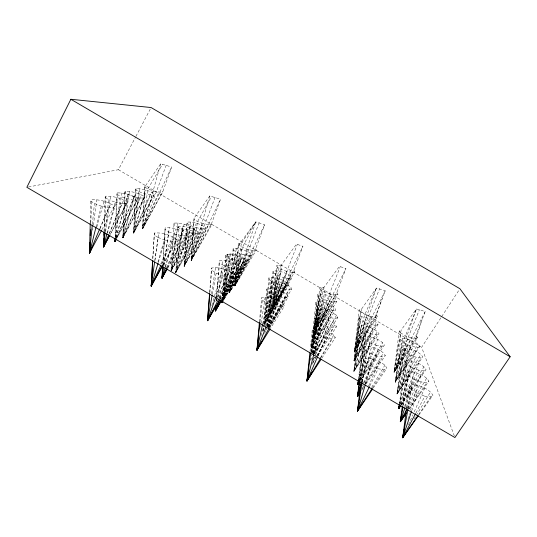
<?xml version="1.0" encoding="UTF-8"?>
<svg xmlns="http://www.w3.org/2000/svg" width="537" height="537" viewBox="0 0 537 537"><rect width="100%" height="100%" fill="white"/><g stroke="black" fill="none" stroke-linecap="round" stroke-linejoin="round"><path stroke-width="0.4" stroke-dasharray="2.69 2.01" d="M205.443 227.305L184.131 266.198L187.124 222.063C193.555 221.66 200.053 223.895 205.443 227.305L205.564 228.728L184.131 266.198L187.124 222.063M399.26 330.92L400.871 333.088L394.064 372.094L415.913 338.625L415.974 335.504L425.163 311.648L419.471 309.587L416.417 309.037L401.152 330.06L394.064 372.094L417.712 337.706L415.974 335.504L394.064 372.094L399.26 330.92L401.152 330.06M167.759 267.95L186.178 235.407L186.211 233.723C180.11 229.628 172.545 227.191 165.168 227.755L162.818 264.875L176.653 239.294C170.256 234.85 162.181 232.34 154.381 233.024L152.716 258.78M90.263 222.593L90.82 201.1L91.78 199.643C99.667 199.529 107.903 201.509 114.394 206.094L113.656 207.604C105.702 207.812 97.318 205.805 90.82 201.1M104.044 230.997L105.118 197.488L105.896 196.139C113.347 196.086 121.053 198.052 127.249 202.261L110.199 234.447L127.249 202.261M117.442 192.877L116.797 194.132L115.193 237.307L117.442 192.877C124.55 192.87 131.84 194.824 137.794 198.744L116.603 238.556L137.794 198.744M124.691 192.421L122.839 237.891L144.742 196.864C139.009 193.159 132.055 191.246 125.242 191.226L124.691 192.421C130.444 196.2 137.492 198.146 144.359 198.099M90.773 223.063L91.78 199.643M135.599 189.668L133.619 233.105L154.589 193.944C149.091 190.494 142.52 188.615 136.036 188.554L135.599 189.668C141.11 193.186 147.762 195.092 154.3 195.092M104.232 231.93L105.896 196.139M144.661 187.03L142.587 228.836L162.59 192.253L171.659 167.047L160.684 163.778L144.661 187.03C149.977 190.333 156.321 192.212 162.59 192.253M125.242 191.226L122.839 237.891L144.742 196.864M136.036 188.554L133.619 233.105L154.589 193.944M145.01 185.977L142.587 228.836L162.805 191.165M152.85 258.713L154.381 233.024M162.852 264.875L165.168 227.755M171.068 269.594L174.069 223.09C181.11 222.627 188.272 224.996 194.146 228.809L194.179 230.38L171.37 270.541L190.326 230.561L194.179 230.38M178.828 226.366L178.734 227.856C184.372 231.581 191.333 233.957 198.14 233.367L198.072 231.843C192.447 228.185 185.58 225.869 178.828 226.366L175.787 272.568L198.14 233.367M194.099 218.183L191.138 260.653L211.84 224.573L211.672 223.238L220.586 199.187L209.752 195.998L194.099 218.183L191.138 260.653L211.672 223.238M163.053 265.043L176.525 241.133L176.653 239.294M209.685 292.289L211.497 268.057C219.21 266.701 227.218 269.836 233.521 274.159L233.944 276.333L220.318 299.23M216.196 300.895L216.324 299.23M216.391 298.397L219.271 260.915C226.567 259.76 234.072 262.747 240.093 266.728L240.549 268.722L221.815 300.17M222.224 300.143L225.782 254.766C232.756 253.773 239.858 256.632 245.651 260.351L246.141 262.197L223.721 299.787M227.077 254.209L223.459 300.096L246.584 261.331L246.114 259.566C240.556 256.008 233.756 253.269 227.077 254.209L227.386 255.941L223.459 300.096L246.114 259.566M233.139 248.618L229.621 292.464L251.759 255.384L251.269 253.753C245.939 250.43 239.509 247.812 233.139 248.618L233.488 250.222L229.621 292.464L251.269 253.753M255.719 248.651L256.223 250.182L234.877 285.906L238.314 243.704L241.335 243.449L255.726 221.895L264.701 224.627L255.719 248.651L234.877 285.906L238.69 245.201L238.314 243.704M209.866 292.544L211.706 270.185L211.497 268.057M216.277 300.955L216.418 299.297M216.492 298.471L219.539 262.862L219.271 260.915M222.244 300.156L226.097 256.572L225.782 254.766M259.472 321.851L261.613 297.78C269.191 295.8 277.186 299.572 283.408 303.734L284.315 306.204L270.641 328.141M262.929 331.269L263.305 327.127M263.6 323.818L266.728 289.047C273.917 287.342 281.401 290.886 287.349 294.732L288.241 296.988L269.305 327.402M268.896 277.918L264.781 323.522L288.564 285.134L287.745 283.167C282.254 279.73 275.488 276.562 268.896 277.918L269.561 279.844L264.781 323.522L287.745 283.167M267.111 325.878L271.138 281.636C278.012 280.153 285.093 283.502 290.819 287.107L291.705 289.188L268.117 327.114M273.024 271.225L269.044 314.816L291.792 278.079L290.98 276.266C285.711 273.044 279.314 270.051 273.024 271.225L273.689 273.011L269.044 314.816L290.98 276.266M293.887 270.292L294.685 271.984L272.776 307.392L276.642 265.426L279.388 265.023L281.113 265.359L296.525 244.127L302.922 246.295L293.887 270.292L272.776 307.392L277.307 267.09L276.642 265.426M174.069 223.09L173.928 224.614L177.72 226.976L184.016 229.259L190.326 230.561M92.377 224.231L94.445 203.557M310.037 351.285L312.333 329.033L315.481 327.973L321.717 328.933L328.704 331.537L333.88 334.84L335.283 337.612L321.589 358.582M315.904 302.324L311.218 347.694L335.779 309.641L334.564 307.473C329.127 304.197 322.368 300.512 315.904 302.324L316.964 304.459L321.475 307.211L327.698 309.507L333.175 310.433L335.779 309.641M311.353 351.513L314.756 318.636L317.716 317.716L323.61 318.669L330.235 321.126L335.148 324.18L336.484 326.704L317.387 356.071M317.85 294.498L313.36 337.867L336.813 301.438L335.645 299.438C330.423 296.364 324.033 292.907 317.85 294.498L318.877 296.464C324.113 299.579 330.617 303.17 336.813 301.438M312.547 353.017L317.025 309.903C323.744 307.855 330.866 311.789 336.504 315.246L337.793 317.575L314.373 353.688M336.813 292.558L337.941 294.424L315.38 329.543L319.716 287.778L322.173 287.214L323.845 287.523L339.485 266.379L345.915 268.56L336.813 292.558L315.38 329.543L320.723 289.618L319.716 287.778M105.232 231.205L108.642 199.791L105.118 197.488M259.995 321.817L262.311 300.203L261.613 297.78M263.076 331.228L263.714 325.395M263.808 324.563L267.439 291.262L266.728 289.047M267.178 325.905L271.85 283.684L271.138 281.636M115.509 237.354L120.234 196.307L116.797 194.132M361.421 309.198L354.487 351.332L376.135 314.581L377.565 316.615L354.487 351.332L359.246 309.903L361.421 309.198L376.471 288.04L385.271 290.678L376.135 314.581L375.484 317.387L354.487 351.332L360.555 311.916L359.246 309.903M358.984 317.508L354.037 360.508L378.055 324.523C374.477 319.179 367.234 317.723 361.247 316.709L358.984 317.508L360.347 319.656L364.878 322.361L370.839 324.556L375.887 325.382L378.055 324.523M359.038 326.436L353.856 371.389L379.035 333.826C375.376 328.127 367.717 326.53 361.414 325.536L359.038 326.436L360.468 328.765L365.22 331.658L371.483 333.974L376.773 334.799L379.035 333.826M358.461 379.417L363.381 337.29L365.845 336.263C372.524 337.229 380.626 339.022 384.418 345.11L360.676 380.243M359.475 379.813L363.281 347.338L365.851 346.177C372.886 347.117 381.431 349.077 385.304 355.568L365.999 383.989M360.978 381.559L363.583 359.401L366.294 358.065L372.322 358.891L379.411 361.549L384.955 365.073L386.862 368.147L373.128 388.238M128.034 194.495L122.839 237.891L140.278 198.025M138.848 191.628L133.619 233.105L150.481 195.005M400.622 339.364L395.205 382.096L419.833 346.459C415.96 341.143 408.811 339.303 402.582 338.417L400.622 339.364C404.408 344.801 411.725 346.607 417.974 347.479L419.833 346.459M402.696 349.352L396.991 394.01L422.854 356.83C418.853 351.164 411.308 349.137 404.737 348.278L402.696 349.352C406.596 355.145 414.322 357.139 420.927 357.978L422.854 356.83M399.434 403.515L404.831 361.596L406.959 360.374C413.94 361.186 421.948 363.435 426.069 369.523L401.193 405.032M402.482 405.106L406.67 372.806L408.885 371.423C416.242 372.188 424.68 374.665 428.915 381.149L408.912 409.516M406.61 407.878L409.429 386.325L411.738 384.747C419.592 385.432 428.566 388.224 432.95 395.205L419.028 414.779M316.964 304.459L311.218 347.694L333.175 310.433M310.91 351.44L313.527 331.765L312.333 329.033M318.877 296.464L313.36 337.867L334.336 302.136M310.755 359.743L310.97 358.098M311.742 352.346L315.91 321.126L314.756 318.636M312.668 353.071L318.146 312.198L317.025 309.903M92.653 230.145L92.881 228.5M93.331 225.211L96.848 199.717M105.608 231.957L110.582 196.233M115.609 237.354L121.825 192.991M129.39 191.347L122.839 237.891L141.365 194.81M139.915 188.688L133.619 233.105L151.306 191.998M154.831 260.539L158.093 237.495L154.032 234.81M154.884 260.66L158.898 232.803M163.832 265.661L169.356 227.587M178.009 222.962L170.961 271.259L190.326 226.48M198.072 231.843L175.787 272.568L182.567 226.218M190.635 221.956L184.131 266.198L202.127 228.883L205.564 228.728M163.859 265.708L168.846 231.903L164.933 229.393M211.598 293.699L215.525 267.527M217.545 296.84L223.023 260.472M222.399 300.17L229.312 254.39M230.454 253.86L223.459 300.096L243.288 261.747L246.584 261.331M236.314 248.322L229.621 292.464L248.658 255.74L251.759 255.384M253.283 250.484L234.877 285.906L241.335 243.449L238.69 245.201C243.852 248.383 250.067 250.974 256.223 250.182M171.216 269.621L177.72 226.976M194.475 233.568L175.787 272.568L182.399 230.138M260.519 327.208L261.022 323.945M261.15 323.126L265.204 296.988M263.546 330.463L264.056 327.167M264.184 326.342L270.091 288.376M271.957 277.387L264.781 323.522L285.603 285.731L288.564 285.134M267.191 326.771L275.911 270.769M360.347 319.656L354.037 360.508L375.887 325.382M360.468 328.765L353.856 371.389L376.773 334.799M294.685 271.984L292.014 272.44L272.776 307.392L279.388 265.023M363.381 337.29L364.918 339.84L358.535 380.25L365.845 336.263M360.152 379.907L364.885 350.104L363.281 347.338M187.098 223.446L190.642 225.6L184.131 266.198L201.885 225.184M318.609 301.606L311.218 347.694L334.564 307.473M320.414 293.867L313.36 337.867L335.645 299.438M311.5 352.802L315.481 327.973M337.941 294.424L335.571 295.041L315.38 329.543L322.173 287.214M310.842 360.542L311.769 354.776M311.903 353.957L317.716 317.716M312.776 353.084L319.837 309.09M362.119 382.237L365.288 362.441L363.583 359.401M361.247 316.709L354.037 360.508L376.558 322.341M361.414 325.536L353.856 371.389L377.464 331.463M360.253 379.981L365.851 346.177M362.374 381.726L366.294 358.065M402.582 338.417L395.205 382.096L417.974 347.479M404.737 348.278L396.991 394.01L420.927 357.978M406.959 360.374L399.629 403.556L406.737 364.368L404.831 361.596M403.139 405.193L408.885 371.423M407.711 408.382L411.738 384.747M402.314 341.693L395.205 382.096L418.008 344.103M404.489 351.876L396.991 394.01L420.914 354.272M212.31 294.451L216.176 273.125L211.706 270.185M403.314 405.287L408.684 375.806L406.67 372.806M407.972 409.194L411.584 389.627L409.429 386.325M217.868 297.713L223.822 265.593L219.539 262.862M222.493 300.163L230.225 259.143L226.097 256.572M227.386 255.941L231.346 258.398L223.459 300.096L242.14 257.149M233.488 250.222L237.294 252.531L229.621 292.464L247.45 251.477M259.176 222.66L234.877 285.906L242.375 247.389L255.726 221.895L234.877 285.906L264.701 224.627M292.014 272.44L286.852 271.453L272.776 307.392L281.113 265.359L281.207 269.399L272.776 307.392L302.922 246.295M335.571 295.041L330.564 294.135L315.38 329.543L323.845 287.523L324.865 292.054L315.38 329.543L345.915 268.56M262.68 323.845L267.137 303.351L262.311 300.203M269.561 279.844L273.776 282.442L264.781 323.522L283.529 280.609M265.103 325.764L272.037 294.182L267.439 291.262M273.689 273.011L277.73 275.447L269.044 314.816L288.987 278.596L291.792 278.079M267.345 326.798L276.273 286.429L271.85 283.684M96.002 227.178L101.298 206.06M323.187 299.042L313.36 337.867L331.342 296.907M321.475 307.211L311.218 347.694L330.067 304.774M313.152 353.118L322.858 315.125L318.146 312.198M313.38 353.386L320.831 324.247L315.91 321.126M313.984 353.621L318.716 335.142L313.527 331.765M107.058 233.32L115.146 202.147L108.642 199.791M116.113 237.414L126.464 198.556L120.234 196.307M134.015 196.649L122.839 237.891L135.525 192.716M144.56 193.676L133.619 233.105L145.728 190.004M160.684 163.778L142.587 228.836L171.659 167.047M96.875 226.809L104.044 201.247M107.38 233.199L117.341 197.703M116.153 237.475L128.249 194.407M157.952 262.116L165.812 234.186M165.208 266.795L175.861 228.923M184.191 224.258L171.189 270.467L184.016 229.259M194.381 229.588L175.787 272.568L188.487 227.453M196.253 223.15L184.131 266.198L196.408 227.688L202.127 228.883M153.32 190.863L142.587 228.836L147.829 188.896L162.563 164.241M211.833 305.513L214.31 296.726M214.532 295.927L222.197 268.755M219.069 297.981L229.306 261.667M222.701 300.23L235.3 255.558M236.186 254.981L223.459 300.096L237.448 260.626L243.288 261.747M241.764 249.416L229.621 292.464L243.12 254.645L248.658 255.74M261.036 335.685L263.976 325.281M264.197 324.482L271.662 298.089M277.528 278.414L264.781 323.522L279.931 284.704L285.603 285.731M266.077 325.207L281.207 271.776M267.486 326.825L280.119 282.113M325.556 294.786L313.36 337.867L329.114 301.217M323.999 302.546L311.218 347.694L327.698 309.507M313.252 353.165L325.462 310.037M313.709 353.648L323.61 318.669M314.689 353.735L321.717 328.933M377.565 316.615L375.484 317.387L370.637 316.568L354.487 351.332L364.905 314.467L376.471 288.04L354.487 351.332L385.271 290.678M366.221 317.548L354.037 360.508L370.839 324.556M366.623 326.375L353.856 371.389L371.483 333.974M364.878 322.361L354.037 360.508L372.04 319.683M371.295 337.095L359.246 379.572L369.953 342.948L364.918 339.84M361.596 382.109L371.557 347.009M365.254 383.794L372.322 358.891M407.402 339.169L395.205 382.096L413.094 346.741M409.778 349.03L396.991 394.01L415.813 357.246M400.172 403.629L412.255 361.112M404.65 406.496L414.41 372.148M407.966 419.229L409.563 413.597M410.476 410.382L417.564 385.452M365.22 331.658L353.856 371.389L372.725 328.624M209.752 195.998L191.138 260.653L208.584 224.694L211.84 224.573M361.737 382.122L370.154 353.433L364.885 350.104M365.469 384.224L370.859 366.046L365.288 362.441M158.361 262.251L165.034 240.039L172.102 241.428L176.525 241.133M165.443 266.936L175.431 234.3L182.077 235.642L186.178 235.407M175.787 272.568L188.44 232.333M417.712 337.706L415.913 338.625L411.214 337.88L394.064 372.094L405.448 335.759L416.417 309.037L394.064 372.094L425.163 311.648M407.08 344.519L395.205 382.096L413.262 341.331M409.503 354.903L396.991 394.01L415.927 351.305M208.584 224.694L203.114 223.533L191.138 260.653L197.569 221.533L211.565 196.421M415.913 338.625L422.109 319.575M400.327 403.737L412.04 367.637L406.737 364.368M405.234 406.764L414.249 379.31L408.684 375.806M411.684 410.832L417.491 393.433L411.584 389.627M216.069 296.236L223.211 275.723L230.024 276.951L233.944 276.333M219.808 298.424L230.487 268.044L236.898 269.238L240.549 268.722M222.848 300.29L236.595 261.472L242.697 262.64L246.141 262.197M234.877 285.906L247.973 249.416M375.484 317.387L382.237 298.619M166.235 165.141L142.587 228.836L158.979 192.145M215.115 197.247L191.138 260.653L220.586 199.187M288.987 278.596L283.596 277.595L269.044 314.816L286.939 273.863M272.776 307.392L297.357 244.301M266.372 326.107L274.259 306.003L280.844 307.083L284.315 306.204M267.158 326.261L278.777 296.672L284.993 297.74L288.241 296.988M267.728 326.885L282.71 288.799L288.624 289.852L291.705 289.188M315.38 329.543L340.297 266.547M354.487 351.332L379.625 288.644M394.064 372.094L419.471 309.587M99.889 228.46L108.675 207.604M109.38 233.246L122.06 203.63L126.665 203.664M99.929 228.802L110.709 203.671M109.145 233.837L123.678 199.992M134.317 196.596L116.341 238.415L133.022 199.986L137.331 200.046M160.738 264.016L172.558 236.656M166.342 268.097L182.271 231.252M215.814 301.687L217.465 297.887M217.794 297.122L229.03 271.272M220.438 299.371L235.797 264.043M223.016 300.344L241.509 257.827M337.793 317.575L335.088 318.468L329.362 317.535L313.447 354.111L331.799 312.373M267.272 326.503L278.575 300.646M264.613 333.343L265.62 331.04M265.956 330.268L266.963 327.966M267.298 327.201L282.744 291.866M267.802 326.939L286.396 284.415M313.319 359.568L315.32 354.991M315.649 354.232L327.644 326.778L333.645 327.718L336.484 326.704M313.366 359.508L330.235 321.126M317.944 355.984L325.912 337.833L332.262 338.773L335.283 337.612M318.011 355.863L328.704 331.537M359.897 379.813L377.712 339.478M363.549 382.841L378.27 349.513M368.624 385.942L379.411 361.549M400.83 403.878L418.732 363.522M406.388 408.033L421.189 374.692M408.462 424.76L412.866 414.846M414.222 411.798L424.727 388.15M161.483 264.117L172.102 241.428M167.041 267.466L182.077 235.642M360.038 379.881L376.538 345.405L382.082 346.224L384.418 345.11M362.589 385.982L363.677 383.733M364.032 382.982L377.055 356.011L382.861 356.823L385.304 355.568M369.825 385.861L378.162 368.791L384.291 369.59L386.862 368.147M219.358 297.713L230.024 276.951M221.177 299.733L236.898 269.238M223.177 300.398L242.697 262.64M400.716 404.764L418.692 370.127L424.069 370.839L426.069 369.523M28.488 186.977L118.415 169.705L135.519 137.136M135.908 136.398L151.072 107.534M407.301 408.422L421.223 381.928L426.841 382.626L428.915 381.149M101.936 229.635L114.394 206.094M415.927 412.973L424.868 396.225L430.795 396.897L432.95 395.205M167.584 267.896L186.211 233.723M171.363 270.527L194.146 228.809M268.023 327.033L288.624 289.852M268.352 327.745L284.993 297.74M269.514 327.489L280.844 307.083M219.727 298.881L233.521 274.159M221.492 300.029L240.093 266.728M268.05 327.04L290.819 287.107M268.433 327.906L287.349 294.732M269.775 327.63L283.408 303.734M336.504 315.246L314.219 353.547L335.088 318.468M312.997 362.213L316.34 356.474M316.763 355.756L335.148 324.18M320.435 357.89L333.88 334.84M360.408 380.122L382.72 342.525M312.655 362.925L316.508 356.461M316.937 355.742L333.645 327.718M362.636 387.875L363.918 385.72M364.341 385.009L383.512 352.769M371.658 387.365L384.955 365.073M320.696 358.072L332.262 338.773M400.938 404.911L424.002 366.724M408.12 408.818L426.72 378.115M414.034 419.095L415.779 416.229M416.215 415.51L430.593 391.862M360.575 380.136L382.082 346.224M362.415 388.822L363.301 387.425M365.522 383.948L382.861 356.823M372.49 387.882L384.291 369.59M311.93 364.462L314.205 360.965M454.342 435.963L421.659 347.278L441.233 317.307M441.689 316.608L458.994 290.121M401.139 404.965L424.069 370.839M361.763 390.231L363.173 388.15M408.704 409.342L426.841 382.626M418.618 414.591L430.795 396.897M238.69 245.201L255.726 221.895M115.146 202.147L122.06 203.63M126.464 198.556L133.022 199.986M203.114 223.533L197.569 221.533L194.125 219.485M190.642 225.6L196.408 227.688M237.294 252.531L243.12 254.645M286.852 271.453L281.207 269.399L277.307 267.09M168.846 231.903L175.431 234.3M330.564 294.135L324.865 292.054L320.723 289.618M231.346 258.398L237.448 260.626M277.73 275.447L283.596 277.595M230.225 259.143L236.595 261.472M158.093 237.495L165.034 240.039M370.637 316.568L364.905 314.467L360.555 311.916M273.776 282.442L279.931 284.704M223.822 265.593L230.487 268.044M276.273 286.429L282.71 288.799M411.214 337.88L405.448 335.759L400.871 333.088M216.176 273.125L223.211 275.723M272.037 294.182L278.777 296.672M322.858 315.125L329.362 317.535M267.137 303.351L274.259 306.003M320.831 324.247L327.644 326.778M369.953 342.948L376.538 345.405M412.04 367.637L418.692 370.127M370.154 353.433L377.055 356.011M318.716 335.142L325.912 337.833M414.249 379.31L421.223 381.928M370.859 366.046L378.162 368.791M417.491 393.433L424.868 396.225M118.415 169.705L421.659 347.278"/><path stroke-width="0.81" d="M101.567 230.386L89.478 253.175L90.243 223.419M103.99 232.669L103.534 246.913L109.803 235.186M115.16 238.139L115.039 241.462L116.207 239.28M91.767 247.846L89.478 253.175L89.948 242.301M90.236 235.609L90.485 229.755M103.916 238.589L103.534 246.913L109.749 235.199M104.071 235.26L104.232 231.93M115.2 238.106L115.039 241.462L116.214 239.247M152.629 260.432L151.219 286.053L162.644 265.768M152.75 260.371L151.219 286.053L161.952 266.325M209.618 293.121L207.55 320.696L219.895 299.948M215.746 306.721L215.424 310.889L221.385 300.881M222.842 301.163L222.029 302.62L222.157 300.968L222.029 302.62L222.875 301.203M209.732 294.195L207.55 320.696L213.229 310.514M215.854 305.922L215.424 310.889L220.68 301.479M259.398 322.683L256.968 350.077L270.198 328.852M99.567 229.232L89.478 253.175L92.29 225.057M309.869 352.93L306.983 380.948L321.133 359.28M105.057 232.857L103.534 246.913L105.185 243.066M259.908 322.643L256.968 350.077L261.512 342.116M115.321 238.999L115.039 241.462L116.032 239.153M358.367 380.243L357.884 384.378L359.28 382.31M359.374 380.646L357.521 396.467L359.877 393.003M360.884 382.378L357.508 411.1L372.658 388.929M399.333 404.334L398.803 408.442L400.716 405.717M402.374 405.932L400.334 421.673L406.053 413.564M406.496 408.704L402.703 437.729L418.068 416.128M310.695 353.077L306.983 380.948L320.267 358.79M90.149 250.779L89.478 253.175L89.934 249.886M103.876 244.422L103.534 246.913L108.729 234.763M115.267 239.817L115.039 241.462L116.019 239.18M154.596 262.184L151.219 286.053L160.778 265.634M151.696 282.777L151.219 286.053L152.535 283.012M162.389 275.595L162.033 278.079L167.349 268.675M163.617 267.359L162.033 278.079L166.792 269.352M208.041 317.421L207.55 320.696L218.599 299.19M216.049 306.755L215.424 310.889L220.794 300.478M222.687 301.103L222.029 302.62L222.271 300.988M257.471 346.815L256.968 350.077L269.111 328.221M358.407 381.075L357.884 384.378L359.676 381.552M359.891 381.565L357.521 396.467L360.193 392.299M307.386 378.464L306.983 380.948L312.031 372.302M307.647 376.806L307.916 375.155M362.119 382.237L357.508 411.1L372.034 388.587M358.421 381.116L357.884 384.378L358.723 382.955M358.481 390.701L357.521 396.467L359.226 393.608M358.75 389.05L359.025 387.399M358.454 405.388L357.508 411.1L361.367 404.623M358.723 403.757L358.991 402.126M399.219 405.999L398.803 408.442L400.676 405.657M401.454 415.081L400.334 421.673L406.381 412.765M403.535 432.835L402.703 437.729L418.155 415.269M403.817 431.204L404.093 429.573M212.162 295.269L207.55 320.696L208.873 317.656M399.535 404.361L398.803 408.442L400.085 406.321M403.019 406.932L400.334 421.673L403.797 415.96M407.818 410.013L402.703 437.729L404.885 434.144M216.498 305.123L215.424 310.889L217.096 307.05M222.573 301.069L222.029 302.62L222.338 300.982M262.499 324.663L256.968 350.077L258.297 347.036M89.478 253.175L96.002 227.178M313.776 354.427L306.983 380.948L307.654 379.424M106.85 234.125L103.534 246.913L103.983 245.302M115.683 239.032L115.039 241.462L115.482 239.864M151.89 283.657L151.219 286.053L158.126 263.049M162.483 276.468L162.033 278.079L162.771 265.701L162.033 278.079L166.685 268.225M208 319.099L207.55 320.696L215.793 297.028M216.109 308.466L215.424 310.889L218.989 300.76M222.029 302.62L222.479 301.029M257.418 348.479L256.968 350.077L266.07 326.879M307.439 379.344L306.983 380.948L317.609 356.743M358.34 382.774L357.884 384.378L359.676 380.632M357.978 394.876L357.521 396.467L360.058 391.225M357.964 409.489L357.508 411.1L369.463 386.606M399.26 406.838L398.803 408.442L400.334 405.495M401.018 419.276L400.334 421.673L406.912 409.16M403.616 434.507L402.703 437.729L415.537 413.698M358.81 381.189L357.884 384.378L358.555 382.854M361.032 384.512L357.521 396.467L358.192 394.957M365.234 385.016L357.508 411.1L358.179 409.577M165.201 267.728L162.033 278.079L164.356 272.702M399.817 405.307L398.803 408.442L399.474 406.925M404.972 407.549L400.334 421.673L401.347 419.397M411.416 411.624L402.703 437.729L403.381 436.198M70.864 99.271L26.85 187.292L454.92 437.534L510.15 356.769L459.9 288.725L151.072 107.534L70.864 99.271L510.15 356.769M214.041 309.064L214.854 307.607"/></g></svg>
